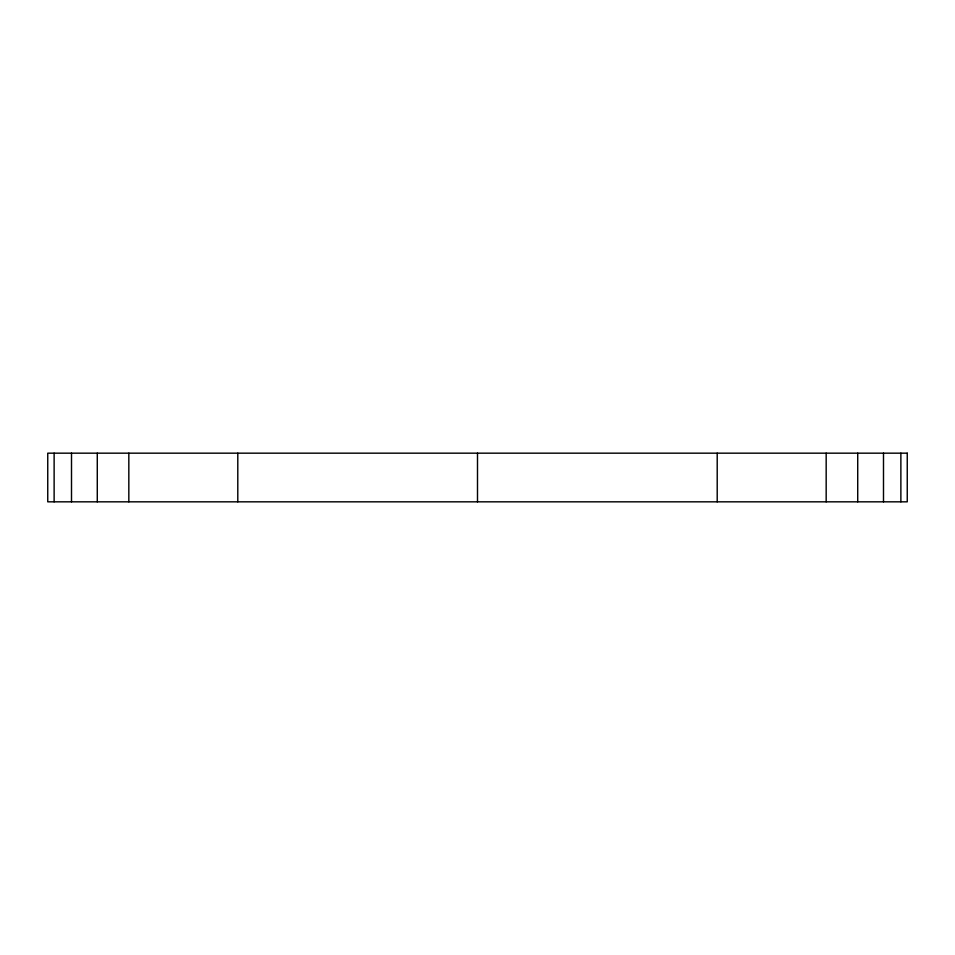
<?xml version="1.0" encoding="UTF-8"?>
<svg xmlns="http://www.w3.org/2000/svg" width="955" height="955" viewBox="0 0 955 955"><rect width="100%" height="100%" fill="white"/><g stroke="black" fill="none" stroke-linecap="round" stroke-linejoin="round"><path stroke-width="1.43" d="M900.875 453.171L900.875 501.829M883.494 453.171L883.494 501.829M857.721 453.171L857.721 501.829M826.171 453.171L826.171 501.829M717.205 453.171L717.205 501.829M477.5 453.171L477.5 501.829M237.795 453.171L237.795 501.829M128.83 453.171L128.83 501.829M97.279 453.171L97.279 501.829M71.506 453.171L71.506 501.829M54.125 453.171L54.125 501.829M907.25 453.171L47.75 453.171L47.75 501.829L907.25 501.829L907.25 453.171"/></g></svg>
